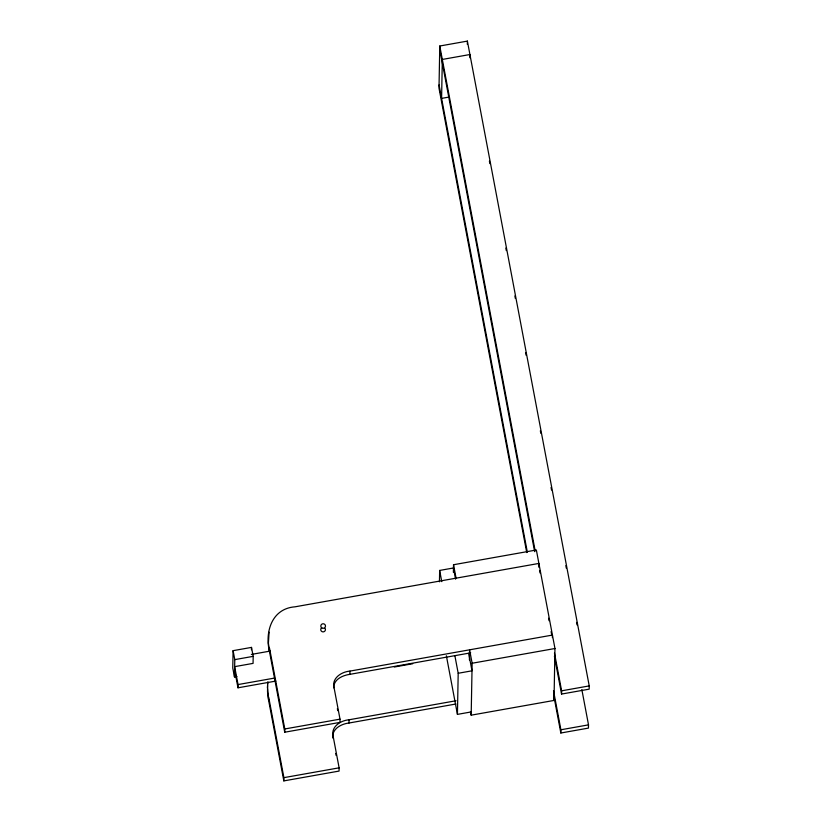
<?xml version="1.0" encoding="UTF-8"?>
<svg xmlns="http://www.w3.org/2000/svg" width="822" height="822" viewBox="0 0 822 822"><rect width="100%" height="100%" fill="white"/><g stroke="black" fill="none" stroke-linecap="round" stroke-linejoin="round"><path stroke-width="1.23" d="M275.832 681.078L237.979 687.808L238.041 684.572L234.65 666.652L253.063 663.385L253.186 656.346L251.501 647.397L233.088 650.664L232.77 667.978L234.465 676.938L236.921 676.496M234.465 676.938L234.784 659.624L233.088 650.664M251.45 649.74L251.501 647.397M456.046 700.745L349.062 719.774C340.668 720.452 330.547 726.802 333.187 736.481L339.116 767.83L339.054 771.077L283.837 780.9L268.609 700.303L267.582 688.569M552.384 637.605L552.425 635.077L349.956 671.101C341.572 671.769 331.441 678.119 334.092 687.808L340.01 719.147L339.948 722.394L284.731 732.217L269.503 651.62C264.674 632.046 271.794 608.537 295.006 606.821L538.893 563.43L538.821 567.231M283.837 780.9L283.898 777.653L268.66 697.056M284.731 732.217L284.792 728.97L269.565 648.373M332.9 738.094C331.533 728.939 341.284 723.874 349.001 723.021L349.062 719.774M333.722 687.85C333.547 679.342 342.733 675.324 349.895 674.338L349.956 671.101M554.418 656.264L561.56 694.066L589.168 689.155L589.23 685.908L467.389 41.1L439.78 46.011L438.999 88.201L526.748 552.569M439.451 581.791L439.657 570.437L453.467 567.981L455.583 579.171M453.384 572.328L453.528 564.735L536.355 550L554.963 648.507L554.018 700.436L471.181 715.171L470.492 711.503M467.328 44.347L467.389 41.1M471.242 711.924L457.433 714.38L458.193 673.269L454.895 655.802M469.865 57.776L469.927 54.529L442.318 59.441L441.599 98.393L449.131 97.047M469.413 659.943L469.598 649.812L472.136 663.241L471.181 715.171M581.842 689.566L588.511 724.86L588.449 728.097L560.84 733.008L560.902 729.772L553.514 690.696M561.56 694.066L561.621 690.819L554.47 653.017M267.438 687.922L267.582 685.486M267.643 682.239L267.52 691.816L268.609 700.303M269.082 632.169L268.414 643.133L269.503 651.62M267.653 684.264L268.003 681.993M251.368 654.425L270.294 651.055M234.784 659.624L253.186 656.346M238.041 684.572L274.63 678.058M349.895 674.338L470.687 652.853M394.303 667.012L412.716 663.734M472.136 663.241L554.963 648.507M458.193 673.269L472.003 670.814L468.694 653.346M284.792 728.97L340.01 719.147M349.001 723.021L455.994 703.992M561.621 690.819L589.23 685.908M283.898 777.653L339.116 767.83M560.902 729.772L588.511 724.86M489.398 161.122L489.871 163.64M505.828 248.069L506.301 250.597M514.87 295.961L515.353 298.489M525.587 352.669L526.07 355.196M540.352 430.81L540.825 433.328M551.069 487.518L551.541 490.035M565.834 565.649L566.307 568.177M576.551 622.367L577.023 624.884M539.54 570.447L540.023 572.965M548.572 618.206L549.045 620.723M551.1 631.604L551.521 633.844M439.78 46.011L535.184 550.935M439.719 49.258L534.649 551.665M439.061 84.954L527.323 552.076M553.689 695.155L560.84 733.008M553.555 697.991L554.018 700.436M453.528 564.735L456.066 578.164M439.657 570.437L441.774 581.627M446.367 655.771L457.433 714.38M337.359 708.677L337.729 710.64M335.725 753.445L336.095 755.408M234.599 669.899L237.979 687.808M325.07 628.388A2.343 2.281 1.1 0 1 324.526 631.388A2.343 2.281 1.1 0 1 321.392 631.162A2.343 2.281 1.1 0 1 321.31 628.111M321.792 627.885A2.343 2.281 1.1 0 0 325.481 626.251A2.343 2.281 1.1 0 0 322.183 623.96A2.343 2.281 1.1 0 0 321.792 627.885"/></g></svg>
